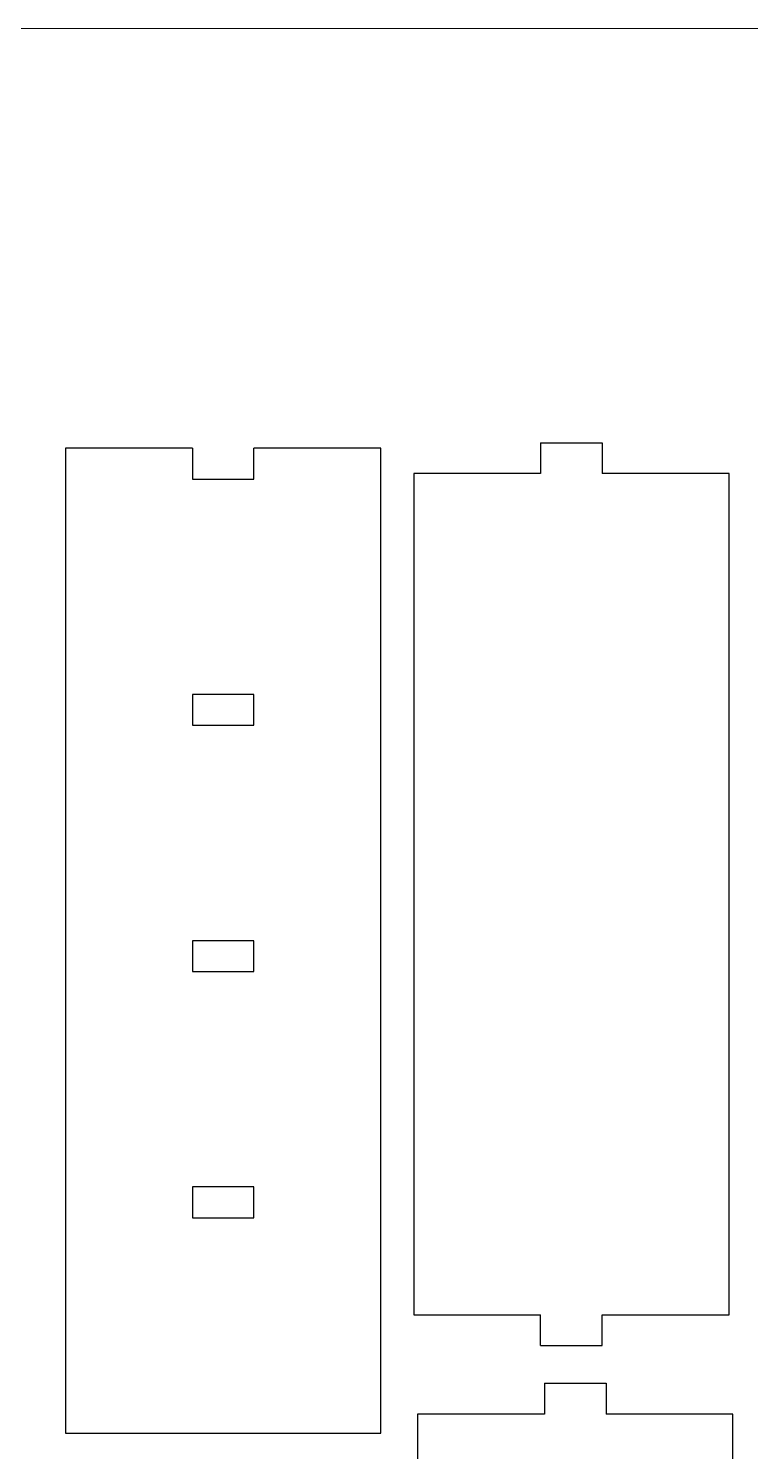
# Model space of a CAD drawing. Header units: millimetres. Extents: x -3928 to -434, y -548 to 1409.
# Drawn here: x -3358.1 to -3240.7, y 1091.2 to 1322.4 of the extents above; entities that cross this region are included whole.
import ezdxf

# ---------------------------------------------------------------- set-up
doc = ezdxf.new("R2010")
doc.units = ezdxf.units.MM
doc.header["$MEASUREMENT"] = 0
doc.layers.add('layer 1', color=7, linetype='Continuous')

msp = doc.modelspace()

# ---------------------------------------------------------------- linework, layer by layer
at = {"layer": 'layer 1', "color": 250, "lineweight": 9}
msp.add_lwpolyline([(-3928.424, 422.392), (-2728.424, 422.392), (-2728.424, 1322.392), (-3928.424, 1322.392), (-3928.424, 422.392)], close=True, dxfattribs=at)
at = {"layer": 'layer 1', "color": 1, "lineweight": 25}
for points in [[(-3352.0382, 1254.1899), (-3352.0382, 1254.1899), (-3352.0382, 1094.19), (-3352.0382, 1094.19)], [(-3331.413, 1254.1899), (-3331.413, 1254.1899), (-3352.0382, 1254.1899), (-3352.0382, 1254.1899)], [(-3331.413, 1254.1899), (-3331.413, 1254.1899), (-3331.413, 1249.19), (-3331.413, 1249.19)], [(-3321.4132, 1249.19), (-3321.4132, 1249.19), (-3321.4132, 1254.1899), (-3321.4132, 1254.1899)], [(-3300.788, 1254.1899), (-3300.788, 1254.1899), (-3321.4132, 1254.1899), (-3321.4132, 1254.1899)], [(-3300.788, 1094.19), (-3300.788, 1094.19), (-3300.788, 1254.1899), (-3300.788, 1254.1899)], [(-3274.8261, 1255.0682), (-3274.8261, 1255.0682), (-3274.8261, 1250.0683), (-3274.8261, 1250.0683)], [(-3274.8261, 1255.0682), (-3274.8261, 1255.0682), (-3264.8263, 1255.0682), (-3264.8263, 1255.0682)], [(-3264.8263, 1255.0682), (-3264.8263, 1255.0682), (-3264.8263, 1250.0683), (-3264.8263, 1250.0683)], [(-3331.413, 1249.19), (-3331.413, 1249.19), (-3321.4132, 1249.19), (-3321.4132, 1249.19)], [(-3295.4512, 1250.0683), (-3295.4512, 1250.0683), (-3295.4512, 1113.4015), (-3295.4512, 1113.4015)], [(-3274.8261, 1250.0683), (-3274.8261, 1250.0683), (-3295.4512, 1250.0683), (-3295.4512, 1250.0683)], [(-3244.2011, 1250.0683), (-3244.2011, 1250.0683), (-3264.8263, 1250.0683), (-3264.8263, 1250.0683)], [(-3244.2011, 1113.4015), (-3244.2011, 1113.4015), (-3244.2011, 1250.0683), (-3244.2011, 1250.0683)], [(-3321.4132, 1214.1899), (-3321.4132, 1214.1899), (-3331.413, 1214.1899), (-3331.413, 1214.1899)], [(-3331.413, 1214.1899), (-3331.413, 1214.1899), (-3331.413, 1209.1899), (-3331.413, 1209.1899)], [(-3321.4132, 1209.1899), (-3321.4132, 1209.1899), (-3321.4132, 1214.1899), (-3321.4132, 1214.1899)], [(-3331.413, 1209.1899), (-3331.413, 1209.1899), (-3321.4132, 1209.1899), (-3321.4132, 1209.1899)], [(-3321.4132, 1174.1898), (-3321.4132, 1174.1898), (-3331.413, 1174.1898), (-3331.413, 1174.1898)], [(-3331.413, 1174.1898), (-3331.413, 1174.1898), (-3331.413, 1169.1899), (-3331.413, 1169.1899)], [(-3321.4132, 1169.1899), (-3321.4132, 1169.1899), (-3321.4132, 1174.1898), (-3321.4132, 1174.1898)], [(-3331.413, 1169.1899), (-3331.413, 1169.1899), (-3321.4132, 1169.1899), (-3321.4132, 1169.1899)], [(-3321.4132, 1134.1897), (-3321.4132, 1134.1897), (-3331.413, 1134.1897), (-3331.413, 1134.1897)], [(-3331.413, 1134.1897), (-3331.413, 1134.1897), (-3331.413, 1129.1898), (-3331.413, 1129.1898)], [(-3321.4132, 1129.1898), (-3321.4132, 1129.1898), (-3321.4132, 1134.1897), (-3321.4132, 1134.1897)], [(-3331.413, 1129.1898), (-3331.413, 1129.1898), (-3321.4132, 1129.1898), (-3321.4132, 1129.1898)], [(-3295.4512, 1113.4015), (-3295.4512, 1113.4015), (-3274.8261, 1113.4015), (-3274.8261, 1113.4015)], [(-3274.8261, 1108.4016), (-3274.8261, 1108.4016), (-3274.8261, 1113.4015), (-3274.8261, 1113.4015)], [(-3264.8263, 1113.4015), (-3264.8263, 1113.4015), (-3244.2011, 1113.4015), (-3244.2011, 1113.4015)], [(-3264.8263, 1108.4016), (-3264.8263, 1108.4016), (-3264.8263, 1113.4015), (-3264.8263, 1113.4015)], [(-3274.8261, 1108.4016), (-3274.8261, 1108.4016), (-3264.8263, 1108.4016), (-3264.8263, 1108.4016)], [(-3274.1974, 1102.2836), (-3274.1974, 1102.2836), (-3274.1974, 1097.2837), (-3274.1974, 1097.2837)], [(-3274.1974, 1102.2836), (-3274.1974, 1102.2836), (-3264.1972, 1102.2836), (-3264.1972, 1102.2836)], [(-3264.1972, 1102.2836), (-3264.1972, 1102.2836), (-3264.1972, 1097.2837), (-3264.1972, 1097.2837)], [(-3294.8226, 1097.2837), (-3294.8226, 1097.2837), (-3294.8226, 960.6169), (-3294.8226, 960.6169)], [(-3274.1974, 1097.2837), (-3274.1974, 1097.2837), (-3294.8226, 1097.2837), (-3294.8226, 1097.2837)], [(-3243.5724, 1097.2837), (-3243.5724, 1097.2837), (-3264.1972, 1097.2837), (-3264.1972, 1097.2837)], [(-3243.5724, 960.6169), (-3243.5724, 960.6169), (-3243.5724, 1097.2837), (-3243.5724, 1097.2837)], [(-3352.0382, 1094.19), (-3352.0382, 1094.19), (-3300.788, 1094.19), (-3300.788, 1094.19)]]:
    msp.add_open_spline(points, degree=3, dxfattribs=at)

doc.saveas('drawing.dxf')
